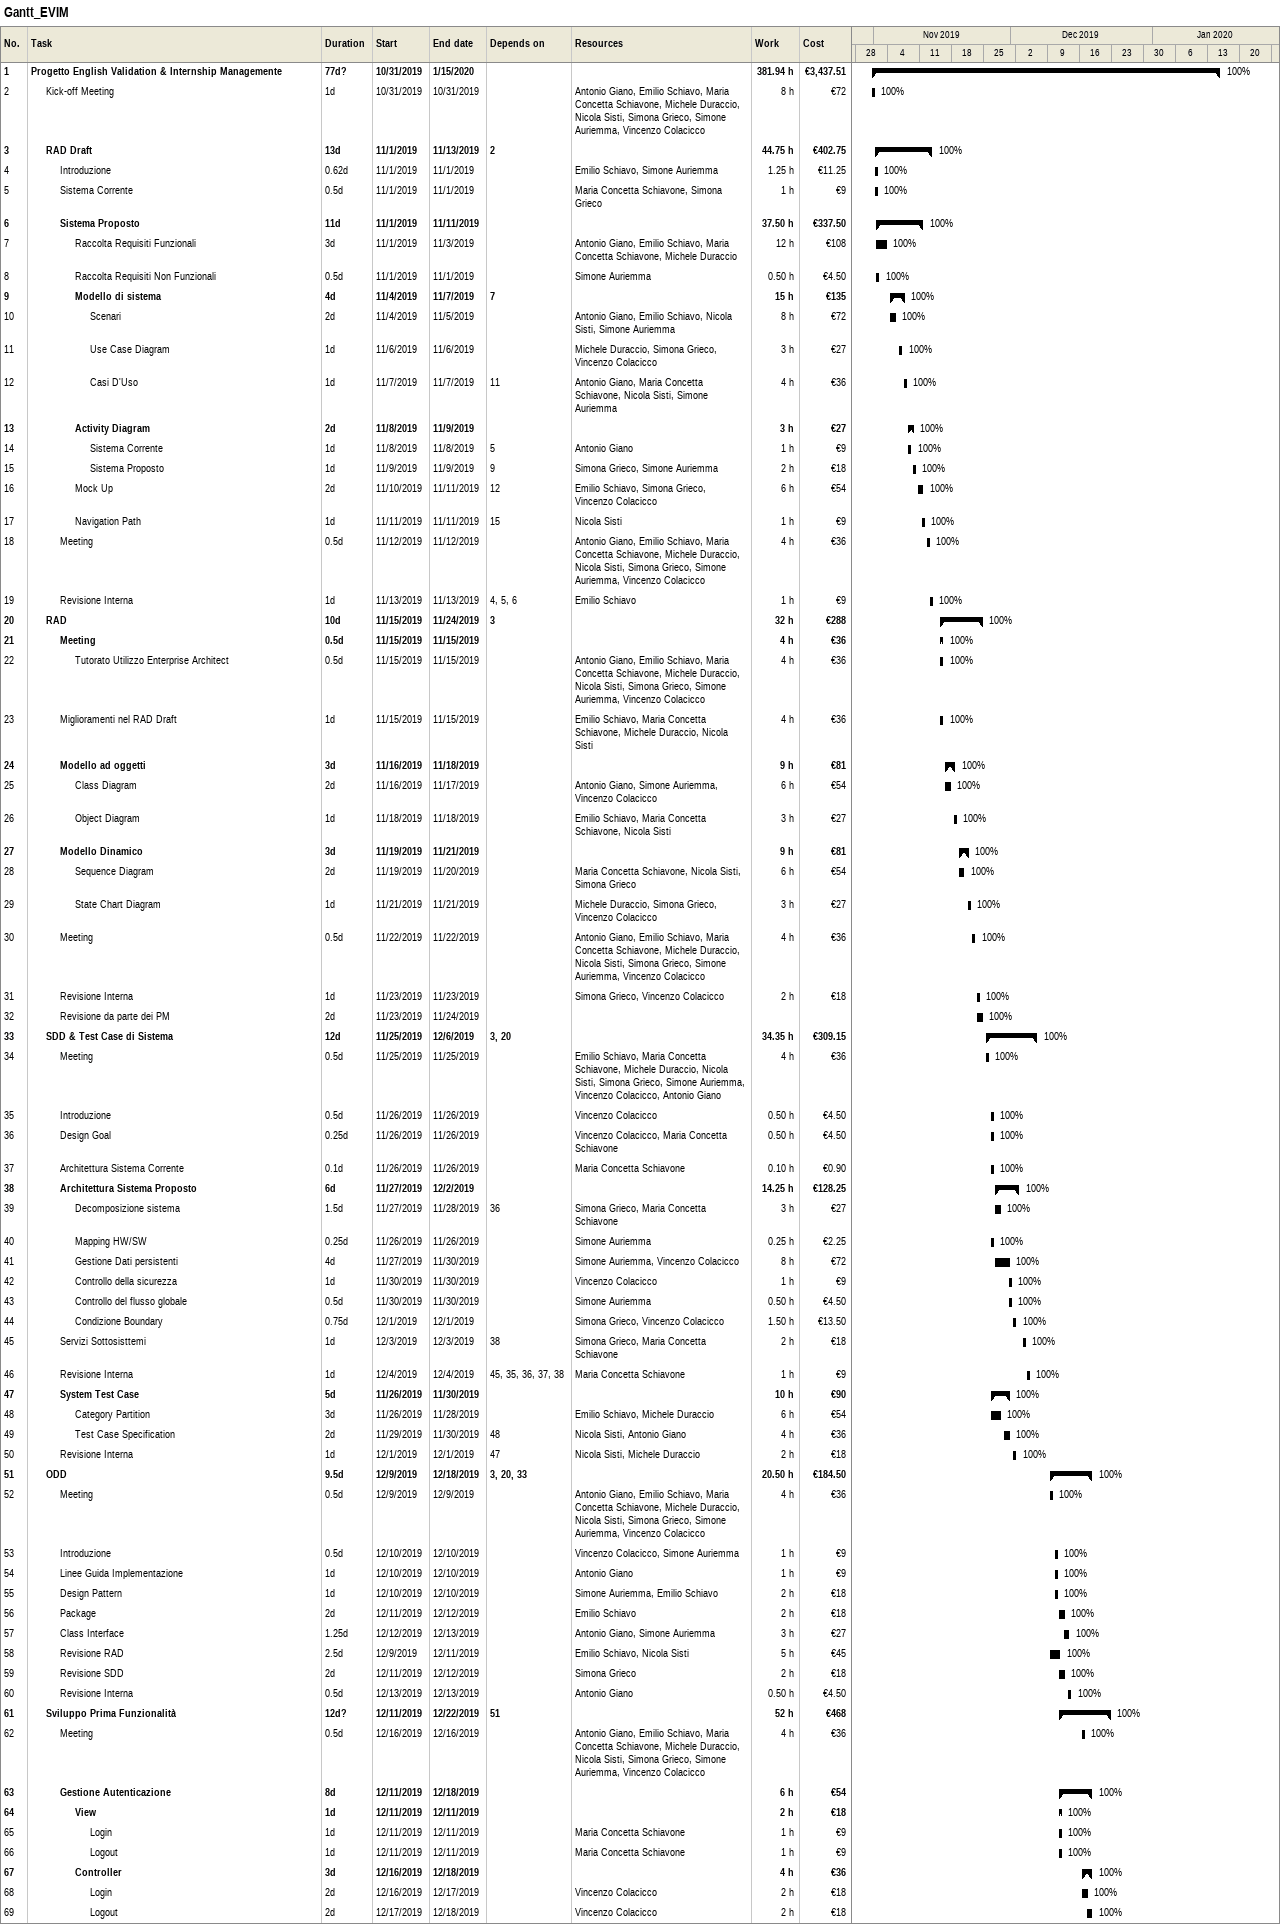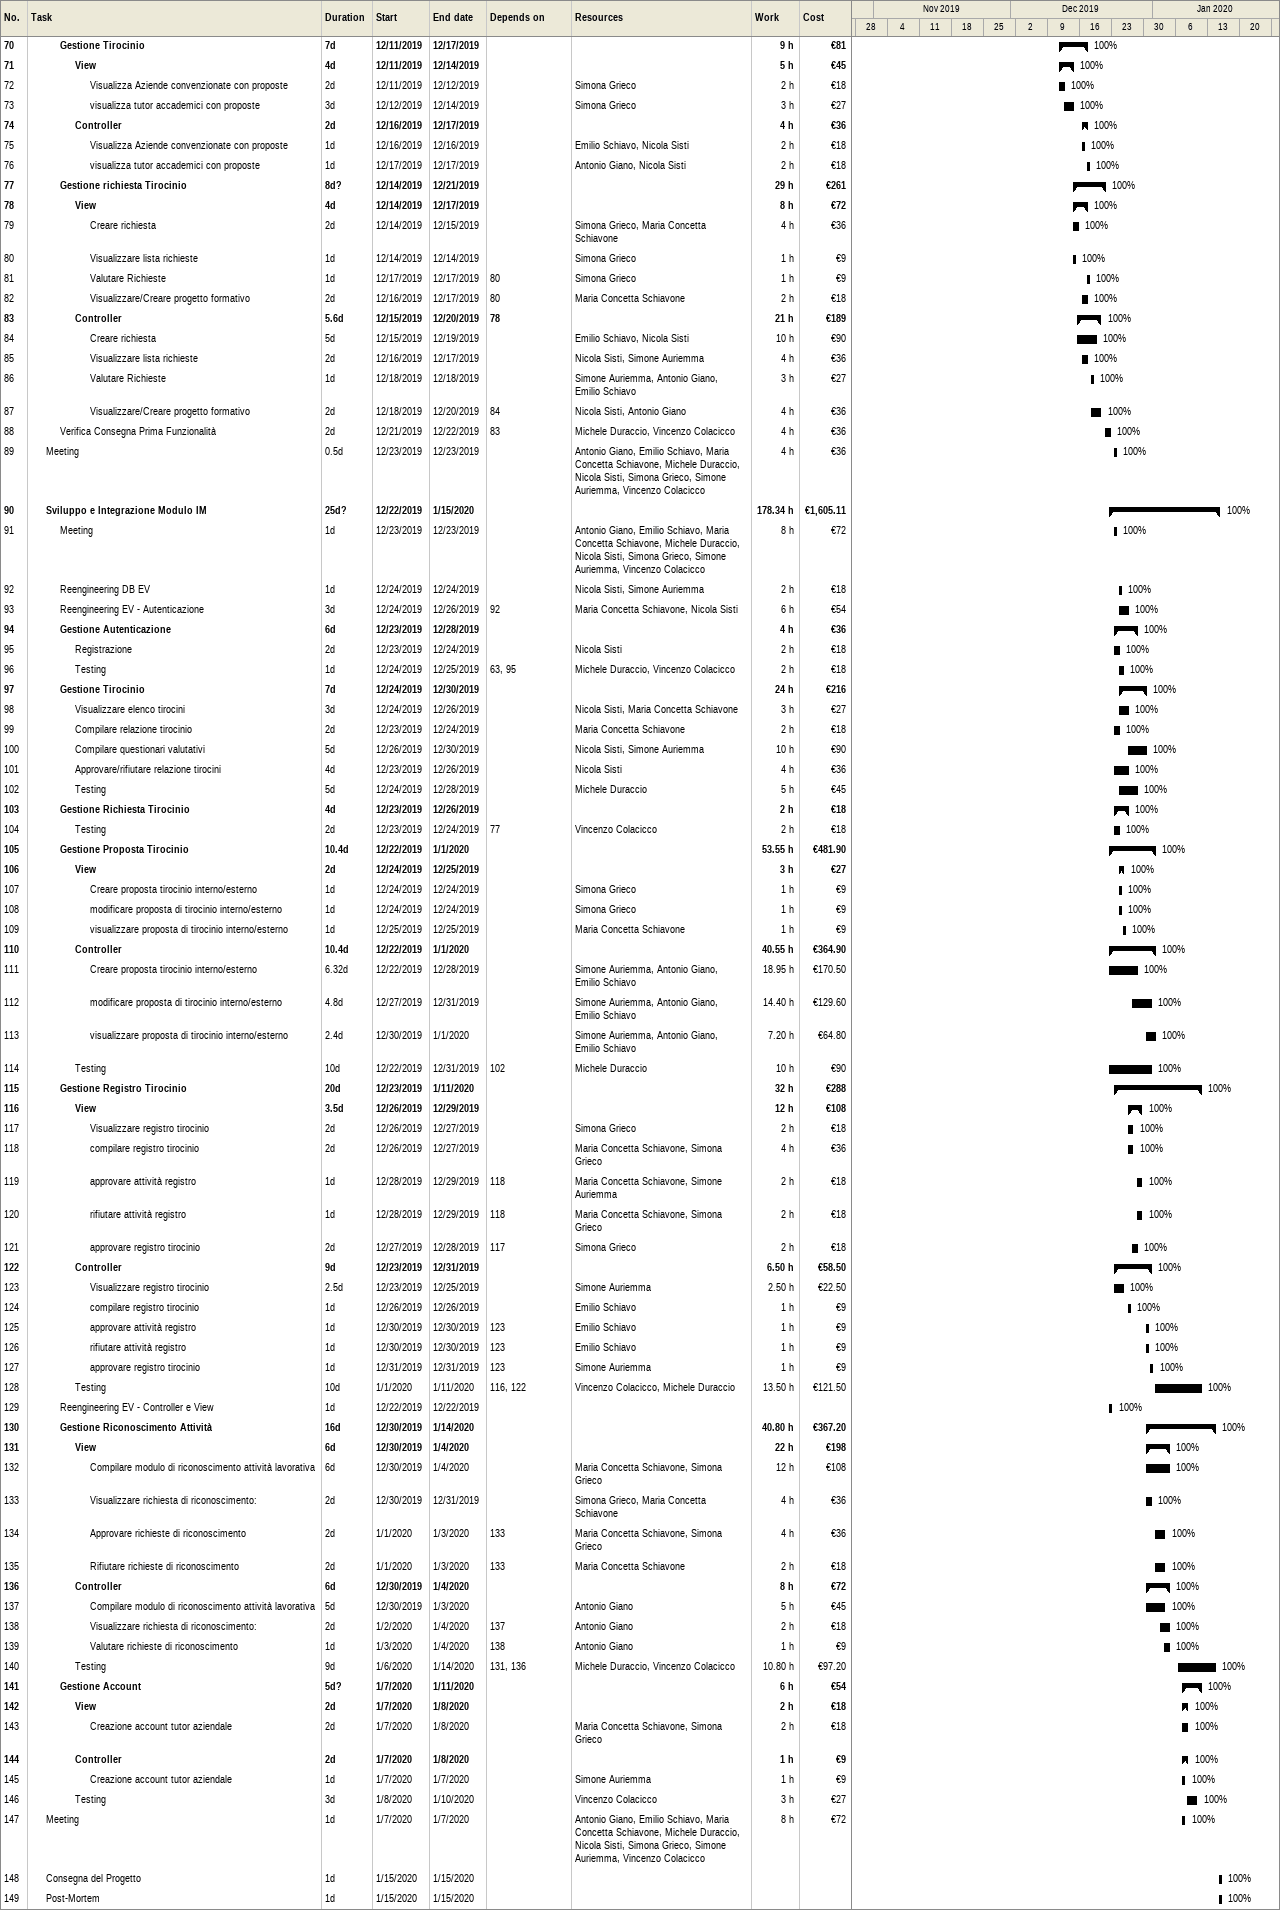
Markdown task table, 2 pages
Gantt_EVIM

| ID | Level | Task | Duration | Start | Finish | Predecessors | Resources | % complete | Work (h) | Cost (€) |
|---|---|---|---|---|---|---|---|---|---|---|
| 1 | 1 | **Progetto English Validation & Internship Managemente** | 77d? | 2019-10-31 | 2020-01-15 |  |  | 100 | 381.94 | 3437.51 |
| 2 | 2 | Kick-off Meeting | 1d | 2019-10-31 | 2019-10-31 |  | Antonio Giano, Emilio Schiavo, Maria Concetta Schiavone, Michele Duraccio, Nicola Sisti, Simona Grieco, Simone Auriemma, Vincenzo Colacicco | 100 | 8 | 72 |
| 3 | 2 | **RAD Draft** | 13d | 2019-11-01 | 2019-11-13 | 2 |  | 100 | 44.75 | 402.75 |
| 4 | 3 | Introduzione | 0.62d | 2019-11-01 | 2019-11-01 |  | Emilio Schiavo, Simone Auriemma | 100 | 1.25 | 11.25 |
| 5 | 3 | Sistema Corrente | 0.5d | 2019-11-01 | 2019-11-01 |  | Maria Concetta Schiavone, Simona Grieco | 100 | 1 | 9 |
| 6 | 3 | **Sistema Proposto** | 11d | 2019-11-01 | 2019-11-11 |  |  | 100 | 37.50 | 337.50 |
| 7 | 4 | Raccolta Requisiti Funzionali | 3d | 2019-11-01 | 2019-11-03 |  | Antonio Giano, Emilio Schiavo, Maria Concetta Schiavone, Michele Duraccio | 100 | 12 | 108 |
| 8 | 4 | Raccolta Requisiti Non Funzionali | 0.5d | 2019-11-01 | 2019-11-01 |  | Simone Auriemma | 100 | 0.50 | 4.50 |
| 9 | 4 | **Modello di sistema** | 4d | 2019-11-04 | 2019-11-07 | 7 |  | 100 | 15 | 135 |
| 10 | 5 | Scenari | 2d | 2019-11-04 | 2019-11-05 |  | Antonio Giano, Emilio Schiavo, Nicola Sisti, Simone Auriemma | 100 | 8 | 72 |
| 11 | 5 | Use Case Diagram | 1d | 2019-11-06 | 2019-11-06 |  | Michele Duraccio, Simona Grieco, Vincenzo Colacicco | 100 | 3 | 27 |
| 12 | 5 | Casi D'Uso | 1d | 2019-11-07 | 2019-11-07 | 11 | Antonio Giano, Maria Concetta Schiavone, Nicola Sisti, Simone Auriemma | 100 | 4 | 36 |
| 13 | 4 | **Activity Diagram** | 2d | 2019-11-08 | 2019-11-09 |  |  | 100 | 3 | 27 |
| 14 | 5 | Sistema Corrente | 1d | 2019-11-08 | 2019-11-08 | 5 | Antonio Giano | 100 | 1 | 9 |
| 15 | 5 | Sistema Proposto | 1d | 2019-11-09 | 2019-11-09 | 9 | Simona Grieco, Simone Auriemma | 100 | 2 | 18 |
| 16 | 4 | Mock Up | 2d | 2019-11-10 | 2019-11-11 | 12 | Emilio Schiavo, Simona Grieco, Vincenzo Colacicco | 100 | 6 | 54 |
| 17 | 4 | Navigation Path | 1d | 2019-11-11 | 2019-11-11 | 15 | Nicola Sisti | 100 | 1 | 9 |
| 18 | 3 | Meeting | 0.5d | 2019-11-12 | 2019-11-12 |  | Antonio Giano, Emilio Schiavo, Maria Concetta Schiavone, Michele Duraccio, Nicola Sisti, Simona Grieco, Simone Auriemma, Vincenzo Colacicco | 100 | 4 | 36 |
| 19 | 3 | Revisione Interna | 1d | 2019-11-13 | 2019-11-13 | 4, 5, 6 | Emilio Schiavo | 100 | 1 | 9 |
| 20 | 2 | **RAD** | 10d | 2019-11-15 | 2019-11-24 | 3 |  | 100 | 32 | 288 |
| 21 | 3 | **Meeting** | 0.5d | 2019-11-15 | 2019-11-15 |  |  | 100 | 4 | 36 |
| 22 | 4 | Tutorato Utilizzo Enterprise Architect | 0.5d | 2019-11-15 | 2019-11-15 |  | Antonio Giano, Emilio Schiavo, Maria Concetta Schiavone, Michele Duraccio, Nicola Sisti, Simona Grieco, Simone Auriemma, Vincenzo Colacicco | 100 | 4 | 36 |
| 23 | 3 | Miglioramenti nel RAD Draft | 1d | 2019-11-15 | 2019-11-15 |  | Emilio Schiavo, Maria Concetta Schiavone, Michele Duraccio, Nicola Sisti | 100 | 4 | 36 |
| 24 | 3 | **Modello ad oggetti** | 3d | 2019-11-16 | 2019-11-18 |  |  | 100 | 9 | 81 |
| 25 | 4 | Class Diagram | 2d | 2019-11-16 | 2019-11-17 |  | Antonio Giano, Simone Auriemma, Vincenzo Colacicco | 100 | 6 | 54 |
| 26 | 4 | Object Diagram | 1d | 2019-11-18 | 2019-11-18 |  | Emilio Schiavo, Maria Concetta Schiavone, Nicola Sisti | 100 | 3 | 27 |
| 27 | 3 | **Modello Dinamico** | 3d | 2019-11-19 | 2019-11-21 |  |  | 100 | 9 | 81 |
| 28 | 4 | Sequence Diagram | 2d | 2019-11-19 | 2019-11-20 |  | Maria Concetta Schiavone, Nicola Sisti, Simona Grieco | 100 | 6 | 54 |
| 29 | 4 | State Chart Diagram | 1d | 2019-11-21 | 2019-11-21 |  | Michele Duraccio, Simona Grieco, Vincenzo Colacicco | 100 | 3 | 27 |
| 30 | 3 | Meeting | 0.5d | 2019-11-22 | 2019-11-22 |  | Antonio Giano, Emilio Schiavo, Maria Concetta Schiavone, Michele Duraccio, Nicola Sisti, Simona Grieco, Simone Auriemma, Vincenzo Colacicco | 100 | 4 | 36 |
| 31 | 3 | Revisione Interna | 1d | 2019-11-23 | 2019-11-23 |  | Simona Grieco, Vincenzo Colacicco | 100 | 2 | 18 |
| 32 | 3 | Revisione da parte dei PM | 2d | 2019-11-23 | 2019-11-24 |  |  | 100 |  |  |
| 33 | 2 | **SDD & Test Case di Sistema** | 12d | 2019-11-25 | 2019-12-06 | 3, 20 |  | 100 | 34.35 | 309.15 |
| 34 | 3 | Meeting | 0.5d | 2019-11-25 | 2019-11-25 |  | Emilio Schiavo, Maria Concetta Schiavone, Michele Duraccio, Nicola Sisti, Simona Grieco, Simone Auriemma, Vincenzo Colacicco, Antonio Giano | 100 | 4 | 36 |
| 35 | 3 | Introduzione | 0.5d | 2019-11-26 | 2019-11-26 |  | Vincenzo Colacicco | 100 | 0.50 | 4.50 |
| 36 | 3 | Design Goal | 0.25d | 2019-11-26 | 2019-11-26 |  | Vincenzo Colacicco, Maria Concetta Schiavone | 100 | 0.50 | 4.50 |
| 37 | 3 | Architettura Sistema Corrente | 0.1d | 2019-11-26 | 2019-11-26 |  | Maria Concetta Schiavone | 100 | 0.10 | 0.90 |
| 38 | 3 | **Architettura Sistema Proposto** | 6d | 2019-11-27 | 2019-12-02 |  |  | 100 | 14.25 | 128.25 |
| 39 | 4 | Decomposizione sistema | 1.5d | 2019-11-27 | 2019-11-28 | 36 | Simona Grieco, Maria Concetta Schiavone | 100 | 3 | 27 |
| 40 | 4 | Mapping HW/SW | 0.25d | 2019-11-26 | 2019-11-26 |  | Simone Auriemma | 100 | 0.25 | 2.25 |
| 41 | 4 | Gestione Dati persistenti | 4d | 2019-11-27 | 2019-11-30 |  | Simone Auriemma, Vincenzo Colacicco | 100 | 8 | 72 |
| 42 | 4 | Controllo della sicurezza | 1d | 2019-11-30 | 2019-11-30 |  | Vincenzo Colacicco | 100 | 1 | 9 |
| 43 | 4 | Controllo del flusso globale | 0.5d | 2019-11-30 | 2019-11-30 |  | Simone Auriemma | 100 | 0.50 | 4.50 |
| 44 | 4 | Condizione Boundary | 0.75d | 2019-12-01 | 2019-12-01 |  | Simona Grieco, Vincenzo Colacicco | 100 | 1.50 | 13.50 |
| 45 | 3 | Servizi Sottosisttemi | 1d | 2019-12-03 | 2019-12-03 | 38 | Simona Grieco, Maria Concetta Schiavone | 100 | 2 | 18 |
| 46 | 3 | Revisione Interna | 1d | 2019-12-04 | 2019-12-04 | 45, 35, 36, 37, 38 | Maria Concetta Schiavone | 100 | 1 | 9 |
| 47 | 3 | **System Test Case** | 5d | 2019-11-26 | 2019-11-30 |  |  | 100 | 10 | 90 |
| 48 | 4 | Category Partition | 3d | 2019-11-26 | 2019-11-28 |  | Emilio Schiavo, Michele Duraccio | 100 | 6 | 54 |
| 49 | 4 | Test Case Specification | 2d | 2019-11-29 | 2019-11-30 | 48 | Nicola Sisti, Antonio Giano | 100 | 4 | 36 |
| 50 | 3 | Revisione Interna | 1d | 2019-12-01 | 2019-12-01 | 47 | Nicola Sisti, Michele Duraccio | 100 | 2 | 18 |
| 51 | 2 | **ODD** | 9.5d | 2019-12-09 | 2019-12-18 | 3, 20, 33 |  | 100 | 20.50 | 184.50 |
| 52 | 3 | Meeting | 0.5d | 2019-12-09 | 2019-12-09 |  | Antonio Giano, Emilio Schiavo, Maria Concetta Schiavone, Michele Duraccio, Nicola Sisti, Simona Grieco, Simone Auriemma, Vincenzo Colacicco | 100 | 4 | 36 |
| 53 | 3 | Introduzione | 0.5d | 2019-12-10 | 2019-12-10 |  | Vincenzo Colacicco, Simone Auriemma | 100 | 1 | 9 |
| 54 | 3 | Linee Guida Implementazione | 1d | 2019-12-10 | 2019-12-10 |  | Antonio Giano | 100 | 1 | 9 |
| 55 | 3 | Design Pattern | 1d | 2019-12-10 | 2019-12-10 |  | Simone Auriemma, Emilio Schiavo | 100 | 2 | 18 |
| 56 | 3 | Package | 2d | 2019-12-11 | 2019-12-12 |  | Emilio Schiavo | 100 | 2 | 18 |
| 57 | 3 | Class Interface | 1.25d | 2019-12-12 | 2019-12-13 |  | Antonio Giano, Simone Auriemma | 100 | 3 | 27 |
| 58 | 3 | Revisione RAD | 2.5d | 2019-12-09 | 2019-12-11 |  | Emilio Schiavo, Nicola Sisti | 100 | 5 | 45 |
| 59 | 3 | Revisione SDD | 2d | 2019-12-11 | 2019-12-12 |  | Simona Grieco | 100 | 2 | 18 |
| 60 | 3 | Revisione Interna | 0.5d | 2019-12-13 | 2019-12-13 |  | Antonio Giano | 100 | 0.50 | 4.50 |
| 61 | 2 | **Sviluppo Prima Funzionalità** | 12d? | 2019-12-11 | 2019-12-22 | 51 |  | 100 | 52 | 468 |
| 62 | 3 | Meeting | 0.5d | 2019-12-16 | 2019-12-16 |  | Antonio Giano, Emilio Schiavo, Maria Concetta Schiavone, Michele Duraccio, Nicola Sisti, Simona Grieco, Simone Auriemma, Vincenzo Colacicco | 100 | 4 | 36 |
| 63 | 3 | **Gestione Autenticazione** | 8d | 2019-12-11 | 2019-12-18 |  |  | 100 | 6 | 54 |
| 64 | 4 | **View** | 1d | 2019-12-11 | 2019-12-11 |  |  | 100 | 2 | 18 |
| 65 | 5 | Login | 1d | 2019-12-11 | 2019-12-11 |  | Maria Concetta Schiavone | 100 | 1 | 9 |
| 66 | 5 | Logout | 1d | 2019-12-11 | 2019-12-11 |  | Maria Concetta Schiavone | 100 | 1 | 9 |
| 67 | 4 | **Controller** | 3d | 2019-12-16 | 2019-12-18 |  |  | 100 | 4 | 36 |
| 68 | 5 | Login | 2d | 2019-12-16 | 2019-12-17 |  | Vincenzo Colacicco | 100 | 2 | 18 |
| 69 | 5 | Logout | 2d | 2019-12-17 | 2019-12-18 |  | Vincenzo Colacicco | 100 | 2 | 18 |
| 70 | 3 | **Gestione Tirocinio** | 7d | 2019-12-11 | 2019-12-17 |  |  | 100 | 9 | 81 |
| 71 | 4 | **View** | 4d | 2019-12-11 | 2019-12-14 |  |  | 100 | 5 | 45 |
| 72 | 5 | Visualizza Aziende convenzionate con proposte | 2d | 2019-12-11 | 2019-12-12 |  | Simona Grieco | 100 | 2 | 18 |
| 73 | 5 | visualizza tutor accademici con proposte | 3d | 2019-12-12 | 2019-12-14 |  | Simona Grieco | 100 | 3 | 27 |
| 74 | 4 | **Controller** | 2d | 2019-12-16 | 2019-12-17 |  |  | 100 | 4 | 36 |
| 75 | 5 | Visualizza Aziende convenzionate con proposte | 1d | 2019-12-16 | 2019-12-16 |  | Emilio Schiavo, Nicola Sisti | 100 | 2 | 18 |
| 76 | 5 | visualizza tutor accademici con proposte | 1d | 2019-12-17 | 2019-12-17 |  | Antonio Giano, Nicola Sisti | 100 | 2 | 18 |
| 77 | 3 | **Gestione richiesta Tirocinio** | 8d? | 2019-12-14 | 2019-12-21 |  |  | 100 | 29 | 261 |
| 78 | 4 | **View** | 4d | 2019-12-14 | 2019-12-17 |  |  | 100 | 8 | 72 |
| 79 | 5 | Creare richiesta | 2d | 2019-12-14 | 2019-12-15 |  | Simona Grieco, Maria Concetta Schiavone | 100 | 4 | 36 |
| 80 | 5 | Visualizzare lista richieste | 1d | 2019-12-14 | 2019-12-14 |  | Simona Grieco | 100 | 1 | 9 |
| 81 | 5 | Valutare Richieste | 1d | 2019-12-17 | 2019-12-17 | 80 | Simona Grieco | 100 | 1 | 9 |
| 82 | 5 | Visualizzare/Creare progetto formativo | 2d | 2019-12-16 | 2019-12-17 | 80 | Maria Concetta Schiavone | 100 | 2 | 18 |
| 83 | 4 | **Controller** | 5.6d | 2019-12-15 | 2019-12-20 | 78 |  | 100 | 21 | 189 |
| 84 | 5 | Creare richiesta | 5d | 2019-12-15 | 2019-12-19 |  | Emilio Schiavo, Nicola Sisti | 100 | 10 | 90 |
| 85 | 5 | Visualizzare lista richieste | 2d | 2019-12-16 | 2019-12-17 |  | Nicola Sisti, Simone Auriemma | 100 | 4 | 36 |
| 86 | 5 | Valutare Richieste | 1d | 2019-12-18 | 2019-12-18 |  | Simone Auriemma, Antonio Giano, Emilio Schiavo | 100 | 3 | 27 |
| 87 | 5 | Visualizzare/Creare progetto formativo | 2d | 2019-12-18 | 2019-12-20 | 84 | Nicola Sisti, Antonio Giano | 100 | 4 | 36 |
| 88 | 3 | Verifica Consegna Prima Funzionalità | 2d | 2019-12-21 | 2019-12-22 | 83 | Michele Duraccio, Vincenzo Colacicco | 100 | 4 | 36 |
| 89 | 2 | Meeting | 0.5d | 2019-12-23 | 2019-12-23 |  | Antonio Giano, Emilio Schiavo, Maria Concetta Schiavone, Michele Duraccio, Nicola Sisti, Simona Grieco, Simone Auriemma, Vincenzo Colacicco | 100 | 4 | 36 |
| 90 | 2 | **Sviluppo e Integrazione Modulo IM** | 25d? | 2019-12-22 | 2020-01-15 |  |  | 100 | 178.34 | 1605.11 |
| 91 | 3 | Meeting | 1d | 2019-12-23 | 2019-12-23 |  | Antonio Giano, Emilio Schiavo, Maria Concetta Schiavone, Michele Duraccio, Nicola Sisti, Simona Grieco, Simone Auriemma, Vincenzo Colacicco | 100 | 8 | 72 |
| 92 | 3 | Reengineering DB EV | 1d | 2019-12-24 | 2019-12-24 |  | Nicola Sisti, Simone Auriemma | 100 | 2 | 18 |
| 93 | 3 | Reengineering EV - Autenticazione | 3d | 2019-12-24 | 2019-12-26 | 92 | Maria Concetta Schiavone, Nicola Sisti | 100 | 6 | 54 |
| 94 | 3 | **Gestione Autenticazione** | 6d | 2019-12-23 | 2019-12-28 |  |  | 100 | 4 | 36 |
| 95 | 4 | Registrazione | 2d | 2019-12-23 | 2019-12-24 |  | Nicola Sisti | 100 | 2 | 18 |
| 96 | 4 | Testing | 1d | 2019-12-24 | 2019-12-25 | 63, 95 | Michele Duraccio, Vincenzo Colacicco | 100 | 2 | 18 |
| 97 | 3 | **Gestione Tirocinio** | 7d | 2019-12-24 | 2019-12-30 |  |  | 100 | 24 | 216 |
| 98 | 4 | Visualizzare elenco tirocini | 3d | 2019-12-24 | 2019-12-26 |  | Nicola Sisti, Maria Concetta Schiavone | 100 | 3 | 27 |
| 99 | 4 | Compilare relazione tirocinio | 2d | 2019-12-23 | 2019-12-24 |  | Maria Concetta Schiavone | 100 | 2 | 18 |
| 100 | 4 | Compilare questionari valutativi | 5d | 2019-12-26 | 2019-12-30 |  | Nicola Sisti, Simone Auriemma | 100 | 10 | 90 |
| 101 | 4 | Approvare/rifiutare relazione tirocini | 4d | 2019-12-23 | 2019-12-26 |  | Nicola Sisti | 100 | 4 | 36 |
| 102 | 4 | Testing | 5d | 2019-12-24 | 2019-12-28 |  | Michele Duraccio | 100 | 5 | 45 |
| 103 | 3 | **Gestione Richiesta Tirocinio** | 4d | 2019-12-23 | 2019-12-26 |  |  | 100 | 2 | 18 |
| 104 | 4 | Testing | 2d | 2019-12-23 | 2019-12-24 | 77 | Vincenzo Colacicco | 100 | 2 | 18 |
| 105 | 3 | **Gestione Proposta Tirocinio** | 10.4d | 2019-12-22 | 2020-01-01 |  |  | 100 | 53.55 | 481.90 |
| 106 | 4 | **View** | 2d | 2019-12-24 | 2019-12-25 |  |  | 100 | 3 | 27 |
| 107 | 5 | Creare proposta tirocinio interno/esterno | 1d | 2019-12-24 | 2019-12-24 |  | Simona Grieco | 100 | 1 | 9 |
| 108 | 5 | modificare proposta di tirocinio interno/esterno | 1d | 2019-12-24 | 2019-12-24 |  | Simona Grieco | 100 | 1 | 9 |
| 109 | 5 | visualizzare proposta di tirocinio interno/esterno | 1d | 2019-12-25 | 2019-12-25 |  | Maria Concetta Schiavone | 100 | 1 | 9 |
| 110 | 4 | **Controller** | 10.4d | 2019-12-22 | 2020-01-01 |  |  | 100 | 40.55 | 364.90 |
| 111 | 5 | Creare proposta tirocinio interno/esterno | 6.32d | 2019-12-22 | 2019-12-28 |  | Simone Auriemma, Antonio Giano, Emilio Schiavo | 100 | 18.95 | 170.50 |
| 112 | 5 | modificare proposta di tirocinio interno/esterno | 4.8d | 2019-12-27 | 2019-12-31 |  | Simone Auriemma, Antonio Giano, Emilio Schiavo | 100 | 14.40 | 129.60 |
| 113 | 5 | visualizzare proposta di tirocinio interno/esterno | 2.4d | 2019-12-30 | 2020-01-01 |  | Simone Auriemma, Antonio Giano, Emilio Schiavo | 100 | 7.20 | 64.80 |
| 114 | 4 | Testing | 10d | 2019-12-22 | 2019-12-31 | 102 | Michele Duraccio | 100 | 10 | 90 |
| 115 | 3 | **Gestione Registro Tirocinio** | 20d | 2019-12-23 | 2020-01-11 |  |  | 100 | 32 | 288 |
| 116 | 4 | **View** | 3.5d | 2019-12-26 | 2019-12-29 |  |  | 100 | 12 | 108 |
| 117 | 5 | Visualizzare registro tirocinio | 2d | 2019-12-26 | 2019-12-27 |  | Simona Grieco | 100 | 2 | 18 |
| 118 | 5 | compilare registro tirocinio | 2d | 2019-12-26 | 2019-12-27 |  | Maria Concetta Schiavone, Simona Grieco | 100 | 4 | 36 |
| 119 | 5 | approvare attività registro | 1d | 2019-12-28 | 2019-12-29 | 118 | Maria Concetta Schiavone, Simone Auriemma | 100 | 2 | 18 |
| 120 | 5 | rifiutare attività registro | 1d | 2019-12-28 | 2019-12-29 | 118 | Maria Concetta Schiavone, Simona Grieco | 100 | 2 | 18 |
| 121 | 5 | approvare registro tirocinio | 2d | 2019-12-27 | 2019-12-28 | 117 | Simona Grieco | 100 | 2 | 18 |
| 122 | 4 | **Controller** | 9d | 2019-12-23 | 2019-12-31 |  |  | 100 | 6.50 | 58.50 |
| 123 | 5 | Visualizzare registro tirocinio | 2.5d | 2019-12-23 | 2019-12-25 |  | Simone Auriemma | 100 | 2.50 | 22.50 |
| 124 | 5 | compilare registro tirocinio | 1d | 2019-12-26 | 2019-12-26 |  | Emilio Schiavo | 100 | 1 | 9 |
| 125 | 5 | approvare attività registro | 1d | 2019-12-30 | 2019-12-30 | 123 | Emilio Schiavo | 100 | 1 | 9 |
| 126 | 5 | rifiutare attività registro | 1d | 2019-12-30 | 2019-12-30 | 123 | Emilio Schiavo | 100 | 1 | 9 |
| 127 | 5 | approvare registro tirocinio | 1d | 2019-12-31 | 2019-12-31 | 123 | Simone Auriemma | 100 | 1 | 9 |
| 128 | 4 | Testing | 10d | 2020-01-01 | 2020-01-11 | 116, 122 | Vincenzo Colacicco, Michele Duraccio | 100 | 13.50 | 121.50 |
| 129 | 3 | Reengineering EV - Controller e View | 1d | 2019-12-22 | 2019-12-22 |  |  | 100 |  |  |
| 130 | 3 | **Gestione Riconoscimento Attività** | 16d | 2019-12-30 | 2020-01-14 |  |  | 100 | 40.80 | 367.20 |
| 131 | 4 | **View** | 6d | 2019-12-30 | 2020-01-04 |  |  | 100 | 22 | 198 |
| 132 | 5 | Compilare modulo di riconoscimento attività lavorativa | 6d | 2019-12-30 | 2020-01-04 |  | Maria Concetta Schiavone, Simona Grieco | 100 | 12 | 108 |
| 133 | 5 | Visualizzare richiesta di riconoscimento: | 2d | 2019-12-30 | 2019-12-31 |  | Simona Grieco, Maria Concetta Schiavone | 100 | 4 | 36 |
| 134 | 5 | Approvare richieste di riconoscimento | 2d | 2020-01-01 | 2020-01-03 | 133 | Maria Concetta Schiavone, Simona Grieco | 100 | 4 | 36 |
| 135 | 5 | Rifiutare richieste di riconoscimento | 2d | 2020-01-01 | 2020-01-03 | 133 | Maria Concetta Schiavone | 100 | 2 | 18 |
| 136 | 4 | **Controller** | 6d | 2019-12-30 | 2020-01-04 |  |  | 100 | 8 | 72 |
| 137 | 5 | Compilare modulo di riconoscimento attività lavorativa | 5d | 2019-12-30 | 2020-01-03 |  | Antonio Giano | 100 | 5 | 45 |
| 138 | 5 | Visualizzare richiesta di riconoscimento: | 2d | 2020-01-02 | 2020-01-04 | 137 | Antonio Giano | 100 | 2 | 18 |
| 139 | 5 | Valutare richieste di riconoscimento | 1d | 2020-01-03 | 2020-01-04 | 138 | Antonio Giano | 100 | 1 | 9 |
| 140 | 4 | Testing | 9d | 2020-01-06 | 2020-01-14 | 131, 136 | Michele Duraccio, Vincenzo Colacicco | 100 | 10.80 | 97.20 |
| 141 | 3 | **Gestione Account** | 5d? | 2020-01-07 | 2020-01-11 |  |  | 100 | 6 | 54 |
| 142 | 4 | **View** | 2d | 2020-01-07 | 2020-01-08 |  |  | 100 | 2 | 18 |
| 143 | 5 | Creazione account tutor aziendale | 2d | 2020-01-07 | 2020-01-08 |  | Maria Concetta Schiavone, Simona Grieco | 100 | 2 | 18 |
| 144 | 4 | **Controller** | 2d | 2020-01-07 | 2020-01-08 |  |  | 100 | 1 | 9 |
| 145 | 5 | Creazione account tutor aziendale | 1d | 2020-01-07 | 2020-01-07 |  | Simone Auriemma | 100 | 1 | 9 |
| 146 | 4 | Testing | 3d | 2020-01-08 | 2020-01-10 |  | Vincenzo Colacicco | 100 | 3 | 27 |
| 147 | 2 | Meeting | 1d | 2020-01-07 | 2020-01-07 |  | Antonio Giano, Emilio Schiavo, Maria Concetta Schiavone, Michele Duraccio, Nicola Sisti, Simona Grieco, Simone Auriemma, Vincenzo Colacicco | 100 | 8 | 72 |
| 148 | 2 | Consegna del Progetto | 1d | 2020-01-15 | 2020-01-15 |  |  | 100 |  |  |
| 149 | 2 | Post-Mortem | 1d | 2020-01-15 | 2020-01-15 |  |  | 100 |  |  |
